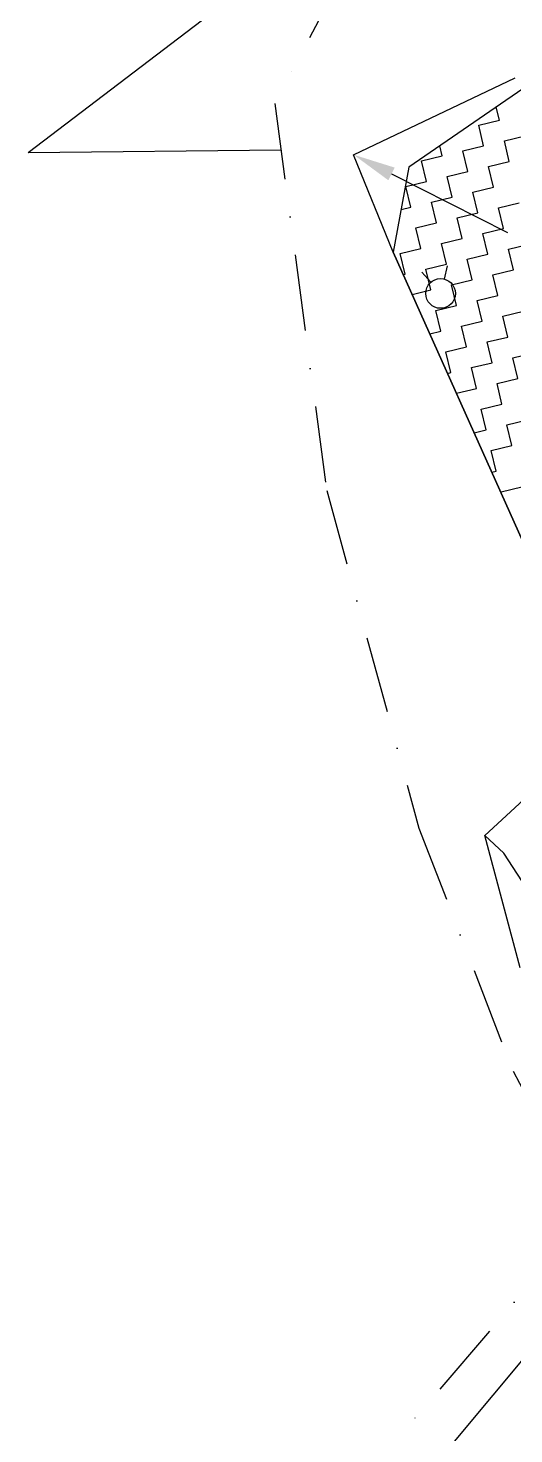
# Model space of a CAD drawing. Header units: metres. Extents: x 330019 to 331879, y 1797834 to 1801443.
# Drawn here: x 330019 to 330337, y 1799161 to 1800082 of the extents above; entities that cross this region are included whole.
import ezdxf

# ---------------------------------------------------------------- set-up
doc = ezdxf.new("R2010")
doc.units = ezdxf.units.M
doc.header["$MEASUREMENT"] = 0
doc.linetypes.add('DASHDOT', pattern=[1, 0.5, -0.25, 0, -0.25])
for name, color, linetype in [('OFF', 1, 'Continuous'), ('POLY_HATCH', 12, 'Continuous'), ('POLY_PARCEL', 6, 'Continuous'), ('POLY_WATER', 4, 'Continuous'), ('SYM_ARROW', 1, 'Continuous'), ('V_BOUND_STREAM_LINE', 7, 'DASHDOT')]:
    doc.layers.add(name, color=color, linetype=linetype)

msp = doc.modelspace()

# ---------------------------------------------------------------- linework, layer by layer
for points in [[(330276.81, 1799922.62), (330282.63, 1799915.91)], [(330293.46, 1799926.63), (330291.33, 1799918)]]:
    msp.add_lwpolyline(points)
msp.add_circle((330289, 1799908.56), 9.72)
at = {"layer": 'OFF'}
msp.add_line((330018.62, 1800000.96), (330184.42, 1800002.58), dxfattribs=at)
at = {"layer": 'POLY_HATCH'}
for p, q in [((330356.93, 1800052.19), (330268.2, 1799991.29)), ((330268.2, 1799991.29), (330257.99, 1799935.67)), ((330257.99, 1799935.67), (330342.98, 1799746.12))]:
    msp.add_line(p, q, dxfattribs=at)
at = {"layer": 'POLY_HATCH', "linetype": 'Continuous'}
for p, q in [((330327.58, 1800022.14), (330325.53, 1800030.64)), ((330314.02, 1800018.88), (330327.58, 1800022.14)), ((330317.28, 1800005.33), (330314.02, 1800018.88)), ((330290.17, 1799998.8), (330288.6, 1800005.29)), ((330303.72, 1800002.06), (330317.28, 1800005.33)), ((330330.84, 1800008.59), (330344.4, 1800011.85)), ((330334.1, 1799995.03), (330330.84, 1800008.59)), ((330276.61, 1799995.54), (330290.17, 1799998.8)), ((330306.98, 1799988.51), (330303.72, 1800002.06)), ((330279.87, 1799981.98), (330276.61, 1799995.54)), ((330293.43, 1799985.24), (330306.98, 1799988.51)), ((330320.54, 1799991.77), (330334.1, 1799995.03)), ((330323.8, 1799978.21), (330320.54, 1799991.77)), ((330266.31, 1799978.72), (330279.87, 1799981.98)), ((330269.57, 1799965.16), (330266.31, 1799978.72)), ((330296.69, 1799971.69), (330293.43, 1799985.24)), ((330310.25, 1799974.95), (330323.8, 1799978.21)), ((330283.13, 1799968.42), (330296.69, 1799971.69)), ((330286.39, 1799954.87), (330283.13, 1799968.42)), ((330313.51, 1799961.39), (330310.25, 1799974.95)), ((330263.12, 1799963.61), (330269.57, 1799965.16)), ((330299.95, 1799958.13), (330313.51, 1799961.39)), ((330327.07, 1799964.65), (330340.62, 1799967.91)), ((330330.33, 1799951.09), (330327.07, 1799964.65)), ((330272.83, 1799951.61), (330286.39, 1799954.87)), ((330276.1, 1799938.05), (330272.83, 1799951.61)), ((330303.21, 1799944.57), (330299.95, 1799958.13)), ((330316.77, 1799947.83), (330330.33, 1799951.09)), ((330289.65, 1799941.31), (330303.21, 1799944.57)), ((330292.92, 1799927.75), (330289.65, 1799941.31)), ((330320.03, 1799934.27), (330316.77, 1799947.83)), ((330333.59, 1799937.54), (330347.15, 1799940.8)), ((330262.54, 1799934.79), (330276.1, 1799938.05)), ((330265.8, 1799921.23), (330262.54, 1799934.79)), ((330306.47, 1799931.01), (330320.03, 1799934.27)), ((330336.85, 1799923.98), (330333.59, 1799937.54)), ((330279.36, 1799924.49), (330292.92, 1799927.75)), ((330282.62, 1799910.93), (330279.36, 1799924.49)), ((330309.73, 1799917.46), (330306.47, 1799931.01)), ((330323.29, 1799920.72), (330336.85, 1799923.98)), ((330264.59, 1799920.94), (330265.8, 1799921.23)), ((330296.18, 1799914.19), (330309.73, 1799917.46)), ((330299.44, 1799900.64), (330296.18, 1799914.19)), ((330326.55, 1799907.16), (330323.29, 1799920.72)), ((330270.4, 1799907.99), (330282.62, 1799910.93)), ((330313, 1799903.9), (330326.55, 1799907.16)), ((330285.88, 1799897.37), (330299.44, 1799900.64)), ((330289.14, 1799883.82), (330285.88, 1799897.37)), ((330316.26, 1799890.34), (330313, 1799903.9)), ((330329.82, 1799893.6), (330343.37, 1799896.86)), ((330302.7, 1799887.08), (330316.26, 1799890.34)), ((330305.96, 1799873.52), (330302.7, 1799887.08)), ((330333.08, 1799880.04), (330329.82, 1799893.6)), ((330282.01, 1799882.1), (330289.14, 1799883.82)), ((330319.52, 1799876.78), (330333.08, 1799880.04)), ((330322.78, 1799863.22), (330319.52, 1799876.78)), ((330292.4, 1799870.26), (330305.96, 1799873.52)), ((330295.67, 1799856.7), (330292.4, 1799870.26)), ((330336.34, 1799866.49), (330349.9, 1799869.75)), ((330309.22, 1799859.96), (330322.78, 1799863.22)), ((330312.49, 1799846.41), (330309.22, 1799859.96)), ((330339.6, 1799852.93), (330336.34, 1799866.49)), ((330293.62, 1799856.21), (330295.67, 1799856.7)), ((330326.04, 1799849.67), (330339.6, 1799852.93)), ((330329.3, 1799836.11), (330326.04, 1799849.67)), ((330299.42, 1799843.26), (330312.49, 1799846.41)), ((330315.75, 1799832.85), (330329.3, 1799836.11)), ((330319.01, 1799819.29), (330315.75, 1799832.85)), ((330332.57, 1799822.55), (330346.12, 1799825.81)), ((330335.83, 1799808.99), (330332.57, 1799822.55)), ((330311.03, 1799817.37), (330319.01, 1799819.29)), ((330322.27, 1799805.73), (330335.83, 1799808.99)), ((330325.53, 1799792.17), (330322.27, 1799805.73)), ((330322.64, 1799791.48), (330325.53, 1799792.17)), ((330328.79, 1799778.62), (330342.35, 1799781.88)), ((330329.24, 1799776.75), (330328.79, 1799778.62))]:
    msp.add_line(p, q, dxfattribs=at)
at = {"layer": 'POLY_PARCEL'}
for p, q in [((330330.49, 1799541.98), (330318.1, 1799553.56)), ((330365.34, 1799488.16), (330330.49, 1799541.98))]:
    msp.add_line(p, q, dxfattribs=at)
at = {"layer": 'POLY_WATER'}
for p, q in [((330018.62, 1800000.96), (330172.61, 1800118.18)), ((330232.01, 1799999.45), (330338.01, 1800049.91)), ((330257.99, 1799935.67), (330232.01, 1799999.45)), ((330342.98, 1799746.12), (330257.99, 1799935.67)), ((330318.1, 1799553.56), (330354.66, 1799587.31)), ((330341.24, 1799466.84), (330318.1, 1799553.56)), ((330297.08, 1799155.14), (330349.98, 1799218.54))]:
    msp.add_line(p, q, dxfattribs=at)
at = {"layer": 'SYM_ARROW'}
msp.add_line((330256.9, 1799986.85), (330332.86, 1799948.4), dxfattribs=at)
msp.add_solid([(330254.8, 1799982.71), (330258.99, 1799991), (330232.01, 1799999.45)], dxfattribs=at)
at = {"layer": 'V_BOUND_STREAM_LINE', "ltscale": 100}
for p, q in [((330226.33, 1800120.18), (330180.34, 1800033.01)), ((330180.34, 1800033.01), (330214.37, 1799779.59)), ((330214.37, 1799779.59), (330274.81, 1799558.33)), ((330274.81, 1799558.33), (330336.55, 1799398.99)), ((330336.55, 1799398.99), (330386.24, 1799304.74)), ((330386.24, 1799304.74), (330259.58, 1799157.27))]:
    msp.add_line(p, q, dxfattribs=at)

doc.saveas('drawing.dxf')
